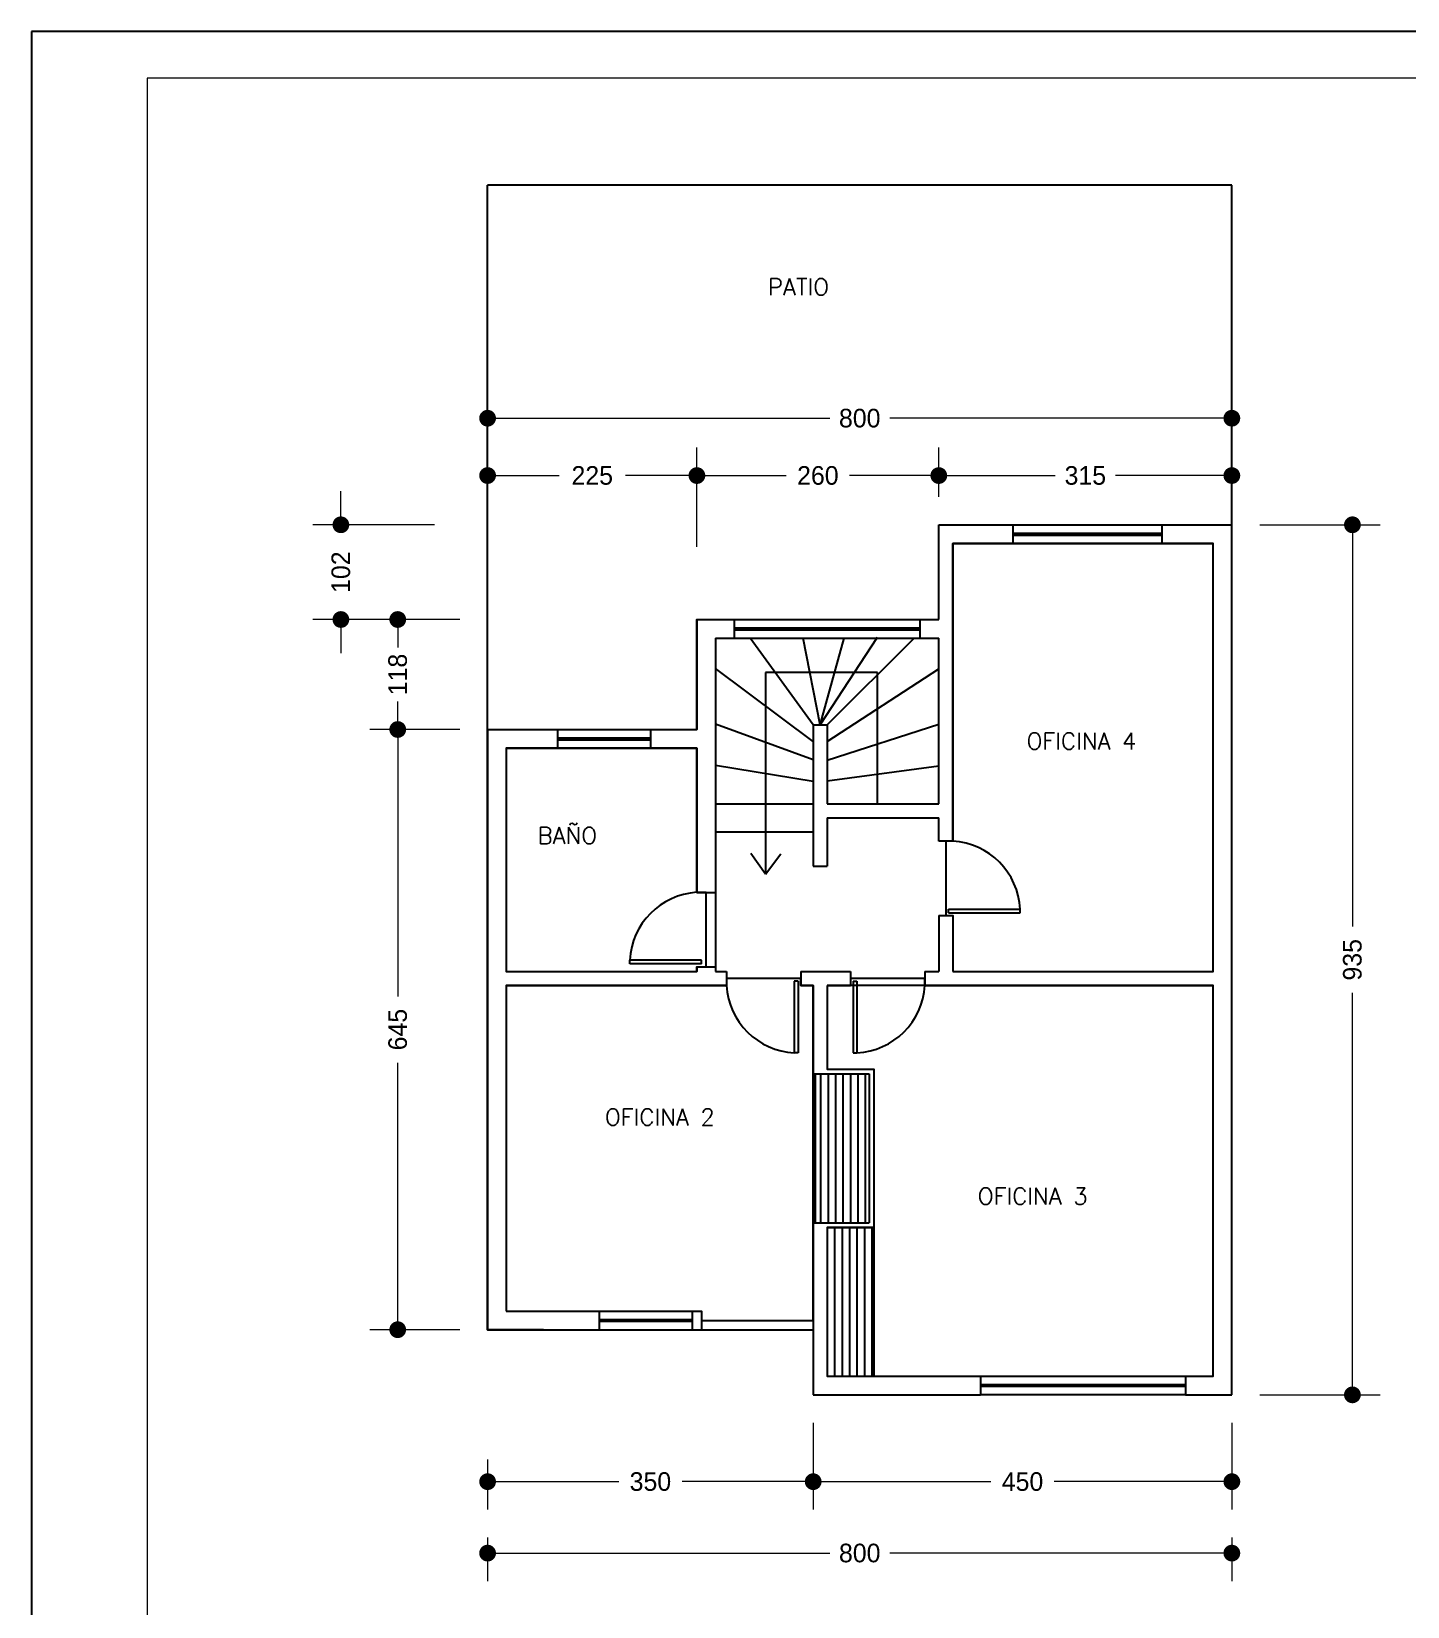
# Model space of a CAD drawing. Header units: millimetres. Extents: x 16 to 499, y 22 to 82.
# Drawn here: x 138.33 to 167.91, y 47.78 to 81.63 of the extents above; entities that cross this region are included whole.
import ezdxf

# ---------------------------------------------------------------- set-up
doc = ezdxf.new("R2010")
doc.units = ezdxf.units.MM
doc.layers.get('DEFPOINTS').update_dxf_attribs({"color": 52})
doc.layers.add('08', color=8, linetype='Continuous')
doc.layers.add('MUROS', color=7, linetype='Continuous', lineweight=18)
doc.styles.add('ROMANS', font='romans.shx', dxfattribs={"width": 0.9})
doc.dimstyles.get("Standard").update_dxf_attribs({"dimtxt": 0.2, "dimasz": 0.18, "dimexe": 0.3, "dimexo": 0.3, "dimgap": 0.09, "dimtad": 0, "dimdec": 0, "dimlfac": 100, "dimzin": 0, "dimdsep": 46, "dimtxsty": 'Standard', "dimblk": 'DOT', "dimcen": 0, "dimclrd": 2, "dimclre": 2, "dimclrt": 1, "dimadec": 0, "dimazin": 0, "dimtfac": 1, "dimtdec": 0, "dimtix": 1, "dimtofl": 0, "dimtmove": 0, "dimatfit": 0, "dimfxl": 1, "dimtolj": 1, "dimtzin": 0, "dimlwd": 5, "dimlwe": 5, "dimarcsym": 0})

# ---------------------------------------------------------------- blocks, each defined once
blk = doc.blocks.new('_Dot')
at = {"color": 0, "linetype": 'ByBlock', "lineweight": -2}
blk.add_line((-0.5, 0), (-1, 0), dxfattribs=at)
at = {"color": 0, "linetype": 'ByBlock', "lineweight": 40, "const_width": 0.5}
blk.add_lwpolyline([(-0.25, 0, 1), (0.25, 0, 1)], format="xyb", close=True, dxfattribs=at)
blk = doc.blocks.new('*D46')
at = {"color": 2, "lineweight": 5, "transparency": 16777216}
for p, q in [((238.862, 122.778), (237.896, 122.778)), ((238.196, 122.598), (238.196, 119.91)), ((238.196, 116.508), (238.196, 119.197)), ((238.862, 116.328), (237.896, 116.328))]:
    blk.add_line(p, q, dxfattribs=at)
at = {"layer": 'DEFPOINTS', "color": 0, "transparency": 16777216}
for p in [(238.196, 122.778), (239.162, 122.778), (239.162, 116.328)]:
    blk.add_point(p, dxfattribs=at)
at = {"color": 2, "lineweight": 5, "transparency": 16777216, "xscale": 0.18, "yscale": 0.18, "zscale": 0.18}
for p, rotation in [((238.196, 122.778), 90), ((238.196, 116.328), 270)]:
    blk.add_blockref('_Dot', p, dxfattribs=dict(at, rotation=rotation))
at = {"color": 1, "transparency": 16777216, "insert": (238.196, 119.553), "char_height": 0.2, "attachment_point": 5, "rotation": 90}
blk.add_mtext('\\A1;645', dxfattribs=at)
blk = doc.blocks.new('*D54')
at = {"color": 2, "lineweight": 5, "transparency": 16777216}
for p, q in [((239.162, 114.934), (239.162, 114.395)), ((242.662, 114.934), (242.662, 114.395)), ((239.342, 114.695), (240.572, 114.695)), ((242.482, 114.695), (241.252, 114.695))]:
    blk.add_line(p, q, dxfattribs=at)
at = {"layer": 'DEFPOINTS', "color": 0, "transparency": 16777216}
for p in [(239.162, 115.234), (242.662, 115.234), (242.662, 114.695)]:
    blk.add_point(p, dxfattribs=at)
at = {"color": 2, "lineweight": 5, "transparency": 16777216, "xscale": 0.18, "yscale": 0.18, "zscale": 0.18, "rotation": 180}
blk.add_blockref('_Dot', (239.162, 114.695), dxfattribs=at)
at = {"color": 2, "lineweight": 5, "transparency": 16777216, "xscale": 0.18, "yscale": 0.18, "zscale": 0.18}
blk.add_blockref('_Dot', (242.662, 114.695), dxfattribs=at)
at = {"color": 1, "transparency": 16777216, "insert": (240.912, 114.695), "char_height": 0.2, "attachment_point": 5}
blk.add_mtext('\\A1;350', dxfattribs=at)
blk = doc.blocks.new('*D47')
at = {"color": 2, "lineweight": 5, "transparency": 16777216}
for p, q in [((242.662, 115.328), (242.662, 114.395)), ((247.162, 115.328), (247.162, 114.395)), ((242.842, 114.695), (244.572, 114.695)), ((246.982, 114.695), (245.252, 114.695))]:
    blk.add_line(p, q, dxfattribs=at)
at = {"layer": 'DEFPOINTS', "color": 0, "transparency": 16777216}
for p in [(242.662, 115.628), (247.162, 115.628), (247.162, 114.695)]:
    blk.add_point(p, dxfattribs=at)
at = {"color": 2, "lineweight": 5, "transparency": 16777216, "xscale": 0.18, "yscale": 0.18, "zscale": 0.18, "rotation": 180}
blk.add_blockref('_Dot', (242.662, 114.695), dxfattribs=at)
at = {"color": 2, "lineweight": 5, "transparency": 16777216, "xscale": 0.18, "yscale": 0.18, "zscale": 0.18}
blk.add_blockref('_Dot', (247.162, 114.695), dxfattribs=at)
at = {"color": 1, "transparency": 16777216, "insert": (244.912, 114.695), "char_height": 0.2, "attachment_point": 5}
blk.add_mtext('\\A1;450', dxfattribs=at)
blk = doc.blocks.new('*D55')
at = {"color": 2, "lineweight": 5, "transparency": 16777216}
for p, q in [((239.162, 114.095), (239.162, 113.627)), ((247.162, 114.095), (247.162, 113.627)), ((239.342, 113.927), (242.839, 113.927)), ((246.982, 113.927), (243.485, 113.927))]:
    blk.add_line(p, q, dxfattribs=at)
at = {"layer": 'DEFPOINTS', "color": 0, "transparency": 16777216}
for p in [(239.162, 114.395), (247.162, 114.395), (247.162, 113.927)]:
    blk.add_point(p, dxfattribs=at)
at = {"color": 2, "lineweight": 5, "transparency": 16777216, "xscale": 0.18, "yscale": 0.18, "zscale": 0.18, "rotation": 180}
blk.add_blockref('_Dot', (239.162, 113.927), dxfattribs=at)
at = {"color": 2, "lineweight": 5, "transparency": 16777216, "xscale": 0.18, "yscale": 0.18, "zscale": 0.18}
blk.add_blockref('_Dot', (247.162, 113.927), dxfattribs=at)
at = {"color": 1, "transparency": 16777216, "insert": (243.162, 113.927), "char_height": 0.2, "attachment_point": 5}
blk.add_mtext('\\A1;800', dxfattribs=at)
blk = doc.blocks.new('*D48')
at = {"color": 2, "lineweight": 5, "transparency": 16777216}
for p, q in [((247.462, 124.978), (248.758, 124.978)), ((248.458, 124.798), (248.458, 120.66)), ((248.458, 115.808), (248.458, 119.947)), ((247.462, 115.628), (248.758, 115.628))]:
    blk.add_line(p, q, dxfattribs=at)
at = {"layer": 'DEFPOINTS', "color": 0, "transparency": 16777216}
for p in [(247.162, 124.978), (248.458, 124.978), (247.162, 115.628)]:
    blk.add_point(p, dxfattribs=at)
at = {"color": 2, "lineweight": 5, "transparency": 16777216, "xscale": 0.18, "yscale": 0.18, "zscale": 0.18}
for p, rotation in [((248.458, 124.978), 90), ((248.458, 115.628), 270)]:
    blk.add_blockref('_Dot', p, dxfattribs=dict(at, rotation=rotation))
at = {"color": 1, "transparency": 16777216, "insert": (248.458, 120.303), "char_height": 0.2, "attachment_point": 5, "rotation": 90}
blk.add_mtext('\\A1;935', dxfattribs=at)
blk = doc.blocks.new('*D49')
at = {"color": 2, "lineweight": 5, "transparency": 16777216}
for p, q in [((244.012, 125.278), (244.012, 125.807)), ((247.162, 125.278), (247.162, 125.807)), ((244.192, 125.507), (245.264, 125.507)), ((246.982, 125.507), (245.91, 125.507))]:
    blk.add_line(p, q, dxfattribs=at)
at = {"layer": 'DEFPOINTS', "color": 0, "transparency": 16777216}
for p in [(247.162, 125.507), (244.012, 124.978), (247.162, 124.978)]:
    blk.add_point(p, dxfattribs=at)
at = {"color": 2, "lineweight": 5, "transparency": 16777216, "xscale": 0.18, "yscale": 0.18, "zscale": 0.18, "rotation": 180}
blk.add_blockref('_Dot', (244.012, 125.507), dxfattribs=at)
at = {"color": 2, "lineweight": 5, "transparency": 16777216, "xscale": 0.18, "yscale": 0.18, "zscale": 0.18}
blk.add_blockref('_Dot', (247.162, 125.507), dxfattribs=at)
at = {"color": 1, "transparency": 16777216, "insert": (245.587, 125.507), "char_height": 0.2, "attachment_point": 5}
blk.add_mtext('\\A1;315', dxfattribs=at)
blk = doc.blocks.new('*D56')
at = {"color": 2, "lineweight": 5, "transparency": 16777216}
for p, q in [((239.162, 124.742), (239.162, 125.807)), ((241.412, 124.742), (241.412, 125.807)), ((239.342, 125.507), (239.93, 125.507)), ((241.232, 125.507), (240.644, 125.507))]:
    blk.add_line(p, q, dxfattribs=at)
at = {"layer": 'DEFPOINTS', "color": 0, "transparency": 16777216}
for p in [(241.412, 125.507), (239.162, 124.442), (241.412, 124.442)]:
    blk.add_point(p, dxfattribs=at)
at = {"color": 2, "lineweight": 5, "transparency": 16777216, "xscale": 0.18, "yscale": 0.18, "zscale": 0.18, "rotation": 180}
blk.add_blockref('_Dot', (239.162, 125.507), dxfattribs=at)
at = {"color": 2, "lineweight": 5, "transparency": 16777216, "xscale": 0.18, "yscale": 0.18, "zscale": 0.18}
blk.add_blockref('_Dot', (241.412, 125.507), dxfattribs=at)
at = {"color": 1, "transparency": 16777216, "insert": (240.287, 125.507), "char_height": 0.2, "attachment_point": 5}
blk.add_mtext('\\A1;225', dxfattribs=at)
blk = doc.blocks.new('*D57')
at = {"color": 2, "lineweight": 5, "transparency": 16777216}
for p, q in [((241.412, 125.333), (241.412, 125.807)), ((244.012, 125.333), (244.012, 125.807)), ((241.592, 125.507), (242.372, 125.507)), ((243.832, 125.507), (243.052, 125.507))]:
    blk.add_line(p, q, dxfattribs=at)
at = {"layer": 'DEFPOINTS', "color": 0, "transparency": 16777216}
for p in [(241.412, 125.507), (241.412, 125.033), (244.012, 125.033)]:
    blk.add_point(p, dxfattribs=at)
at = {"color": 2, "lineweight": 5, "transparency": 16777216, "xscale": 0.18, "yscale": 0.18, "zscale": 0.18, "rotation": 180}
blk.add_blockref('_Dot', (241.412, 125.507), dxfattribs=at)
at = {"color": 2, "lineweight": 5, "transparency": 16777216, "xscale": 0.18, "yscale": 0.18, "zscale": 0.18}
blk.add_blockref('_Dot', (244.012, 125.507), dxfattribs=at)
at = {"color": 1, "transparency": 16777216, "insert": (242.712, 125.507), "char_height": 0.2, "attachment_point": 5}
blk.add_mtext('\\A1;260', dxfattribs=at)
blk = doc.blocks.new('*D58')
at = {"color": 2, "lineweight": 5, "transparency": 16777216}
for p, q in [((239.162, 126.107), (239.162, 126.423)), ((247.162, 126.107), (247.162, 126.423)), ((239.342, 126.123), (242.839, 126.123)), ((246.982, 126.123), (243.485, 126.123))]:
    blk.add_line(p, q, dxfattribs=at)
at = {"layer": 'DEFPOINTS', "color": 0, "transparency": 16777216}
for p in [(247.162, 126.123), (239.162, 125.807), (247.162, 125.807)]:
    blk.add_point(p, dxfattribs=at)
at = {"color": 2, "lineweight": 5, "transparency": 16777216, "xscale": 0.18, "yscale": 0.18, "zscale": 0.18, "rotation": 180}
blk.add_blockref('_Dot', (239.162, 126.123), dxfattribs=at)
at = {"color": 2, "lineweight": 5, "transparency": 16777216, "xscale": 0.18, "yscale": 0.18, "zscale": 0.18}
blk.add_blockref('_Dot', (247.162, 126.123), dxfattribs=at)
at = {"color": 1, "transparency": 16777216, "insert": (243.162, 126.123), "char_height": 0.2, "attachment_point": 5}
blk.add_mtext('\\A1;800', dxfattribs=at)
blk = doc.blocks.new('*D59')
at = {"color": 2, "lineweight": 5, "transparency": 16777216}
for p, q in [((237.585, 125.158), (237.585, 125.338)), ((238.593, 124.978), (237.285, 124.978)), ((238.593, 123.96), (237.285, 123.96)), ((237.585, 123.78), (237.585, 123.6))]:
    blk.add_line(p, q, dxfattribs=at)
at = {"layer": 'DEFPOINTS', "color": 0, "transparency": 16777216}
for p in [(237.585, 124.978), (238.893, 124.978), (238.893, 123.96)]:
    blk.add_point(p, dxfattribs=at)
at = {"color": 2, "lineweight": 5, "transparency": 16777216, "xscale": 0.18, "yscale": 0.18, "zscale": 0.18}
for p, rotation in [((237.585, 124.978), 270), ((237.585, 123.96), 90)]:
    blk.add_blockref('_Dot', p, dxfattribs=dict(at, rotation=rotation))
at = {"color": 1, "transparency": 16777216, "insert": (237.585, 124.469), "char_height": 0.2, "attachment_point": 5, "rotation": 90}
blk.add_mtext('\\A1;102', dxfattribs=at)
blk = doc.blocks.new('*D60')
at = {"color": 2, "lineweight": 5, "transparency": 16777216}
for p, q in [((238.862, 123.96), (237.896, 123.96)), ((238.196, 123.78), (238.196, 123.659)), ((238.196, 122.958), (238.196, 123.079)), ((238.862, 122.778), (237.896, 122.778))]:
    blk.add_line(p, q, dxfattribs=at)
at = {"layer": 'DEFPOINTS', "color": 0, "transparency": 16777216}
for p in [(238.196, 123.96), (239.162, 123.96), (239.162, 122.778)]:
    blk.add_point(p, dxfattribs=at)
at = {"color": 2, "lineweight": 5, "transparency": 16777216, "xscale": 0.18, "yscale": 0.18, "zscale": 0.18}
for p, rotation in [((238.196, 123.96), 90), ((238.196, 122.778), 270)]:
    blk.add_blockref('_Dot', p, dxfattribs=dict(at, rotation=rotation))
at = {"color": 1, "transparency": 16777216, "insert": (238.196, 123.369), "char_height": 0.2, "attachment_point": 5, "rotation": 90}
blk.add_mtext('\\A1;118', dxfattribs=at)
blk = doc.blocks.new('PLANTA SEGUNDO NIVEL')
at = {"color": 1}
for p, q in [((247.162, 128.628), (239.162, 128.628)), ((239.162, 122.778), (239.162, 128.628)), ((247.162, 124.978), (247.162, 128.628)), ((244.812, 124.888), (246.412, 124.888)), ((244.812, 124.868), (246.412, 124.868)), ((241.812, 123.87), (243.812, 123.87)), ((241.812, 123.85), (243.812, 123.85)), ((242.662, 122.828), (241.985, 123.76)), ((242.737, 122.828), (242.555, 123.76)), ((242.737, 122.828), (243.352, 123.769)), ((242.737, 122.828), (242.994, 123.76)), ((242.812, 122.828), (243.746, 123.76)), ((242.662, 122.649), (241.612, 123.435)), ((242.812, 122.649), (244.012, 123.43)), ((242.662, 122.452), (241.612, 122.835)), ((242.812, 122.45), (244.012, 122.835)), ((239.912, 122.688), (240.912, 122.688)), ((239.912, 122.668), (240.912, 122.668)), ((242.662, 122.221), (241.612, 122.392)), ((242.812, 122.227), (244.012, 122.388)), ((241.612, 121.978), (242.662, 121.978)), ((241.612, 121.678), (242.662, 121.678)), ((241.612, 121.028), (241.612, 120.228)), ((244.117, 120.848), (244.887, 120.848)), ((244.117, 120.808), (244.117, 120.848)), ((244.117, 120.808), (244.887, 120.808)), ((244.887, 120.808), (244.887, 120.848)), ((241.46, 120.299), (240.69, 120.299)), ((240.69, 120.259), (240.69, 120.299)), ((241.46, 120.259), (240.69, 120.259)), ((241.46, 120.259), (241.46, 120.299)), ((242.459, 120.073), (242.459, 119.303)), ((242.499, 120.073), (242.459, 120.073)), ((242.499, 120.073), (242.499, 119.303)), ((243.092, 120.073), (243.092, 119.303)), ((243.092, 120.073), (243.132, 120.073)), ((243.132, 120.073), (243.132, 119.303)), ((242.499, 119.303), (242.459, 119.303)), ((243.092, 119.303), (243.132, 119.303)), ((242.662, 119.078), (242.662, 117.478)), ((242.682, 119.078), (242.682, 117.478)), ((243.292, 117.428), (243.292, 115.828)), ((243.312, 117.428), (243.312, 115.828)), ((240.362, 116.438), (241.362, 116.438)), ((240.362, 116.418), (241.362, 116.418)), ((241.462, 116.328), (242.662, 116.328)), ((244.462, 115.738), (246.662, 115.738)), ((246.662, 115.718), (244.462, 115.718))]:
    blk.add_line(p, q, dxfattribs=at)
at = {"color": 2}
for p, q in [((244.012, 124.978), (244.812, 124.978)), ((244.012, 123.96), (244.012, 124.978)), ((244.812, 124.778), (244.812, 124.978)), ((246.412, 124.978), (247.162, 124.978)), ((246.412, 124.778), (246.412, 124.978)), ((247.162, 115.628), (247.162, 124.978)), ((244.162, 121.578), (244.162, 124.778)), ((244.162, 124.778), (244.812, 124.778)), ((246.412, 124.778), (246.962, 124.778)), ((246.962, 120.178), (246.962, 124.778)), ((241.412, 123.96), (241.812, 123.96)), ((241.412, 123.96), (241.412, 123.301)), ((241.412, 123.96), (241.412, 122.778)), ((241.812, 123.96), (241.812, 123.76)), ((243.812, 123.76), (243.812, 123.96)), ((241.612, 123.76), (241.812, 123.76)), ((241.612, 123.76), (241.612, 123.256)), ((241.612, 123.76), (241.612, 121.028)), ((243.812, 123.76), (244.012, 123.76)), ((244.012, 121.978), (244.012, 123.76)), ((239.162, 122.778), (239.162, 116.328)), ((239.162, 122.778), (239.912, 122.778)), ((239.912, 122.778), (239.912, 122.578)), ((240.912, 122.778), (241.412, 122.778)), ((240.912, 122.778), (240.912, 122.578)), ((242.662, 122.828), (242.662, 121.308)), ((242.662, 122.828), (242.812, 122.828)), ((242.812, 122.828), (242.812, 121.978)), ((239.362, 122.578), (239.362, 120.178)), ((239.362, 122.578), (239.912, 122.578)), ((240.912, 122.578), (241.412, 122.578)), ((241.412, 122.578), (241.412, 121.028)), ((242.812, 121.978), (244.012, 121.978)), ((242.812, 121.828), (244.012, 121.828)), ((242.812, 121.828), (242.812, 121.308)), ((244.012, 121.578), (244.012, 121.828)), ((244.162, 121.578), (244.012, 121.578)), ((242.662, 121.308), (242.812, 121.308)), ((241.412, 121.028), (241.612, 121.028)), ((244.012, 120.778), (244.012, 120.178)), ((244.012, 120.778), (244.162, 120.778)), ((244.162, 120.778), (244.162, 120.178)), ((239.362, 120.178), (241.412, 120.178)), ((241.412, 120.228), (241.612, 120.228)), ((241.412, 120.228), (241.412, 120.178)), ((241.612, 120.228), (241.612, 120.178)), ((241.612, 120.178), (241.73, 120.178)), ((241.73, 120.178), (241.73, 120.028)), ((242.53, 120.178), (243.062, 120.178)), ((242.53, 120.178), (242.53, 120.028)), ((243.062, 120.178), (243.062, 120.028)), ((243.862, 120.178), (244.012, 120.178)), ((243.862, 120.178), (243.862, 120.028)), ((244.162, 120.178), (246.962, 120.178)), ((239.362, 120.028), (241.73, 120.028)), ((239.362, 120.028), (239.362, 116.528)), ((242.53, 120.028), (242.662, 120.028)), ((242.662, 120.028), (242.662, 119.078)), ((242.812, 120.028), (242.812, 119.128)), ((242.812, 120.028), (243.062, 120.028)), ((243.862, 120.028), (246.962, 120.028)), ((246.962, 115.828), (246.962, 120.028)), ((242.662, 117.478), (242.662, 115.628)), ((242.812, 117.428), (242.812, 115.828)), ((239.362, 116.528), (240.362, 116.528)), ((240.362, 116.528), (240.362, 116.328)), ((239.162, 116.328), (240.362, 116.328)), ((242.812, 115.828), (244.462, 115.828)), ((244.462, 115.828), (244.462, 115.628)), ((246.662, 115.828), (246.962, 115.828)), ((246.662, 115.828), (246.662, 115.628)), ((242.662, 115.628), (244.462, 115.628)), ((246.662, 115.628), (247.162, 115.628))]:
    blk.add_line(p, q, dxfattribs=at)
at = {"color": 6}
for p, q in [((244.812, 124.978), (246.412, 124.978)), ((244.812, 124.778), (246.412, 124.778)), ((241.812, 123.96), (243.812, 123.96)), ((241.812, 123.76), (243.812, 123.76)), ((242.148, 123.391), (242.148, 121.224)), ((243.352, 123.391), (242.148, 123.391)), ((243.352, 121.978), (243.352, 123.391)), ((239.912, 122.778), (240.912, 122.778)), ((239.912, 122.578), (240.912, 122.578)), ((242.148, 121.224), (241.99, 121.446)), ((242.148, 121.224), (242.314, 121.443)), ((242.742, 119.078), (242.742, 117.478)), ((242.822, 119.078), (242.822, 117.478)), ((242.902, 119.078), (242.902, 117.478)), ((242.982, 119.078), (242.982, 117.478)), ((243.062, 119.078), (243.062, 117.478)), ((243.142, 119.078), (243.142, 117.478)), ((243.222, 119.078), (243.222, 117.478)), ((242.892, 117.428), (242.892, 115.828)), ((242.972, 117.428), (242.972, 115.828)), ((243.052, 117.428), (243.052, 115.828)), ((243.132, 117.428), (243.132, 115.828)), ((243.212, 117.428), (243.212, 115.828)), ((240.362, 116.528), (241.362, 116.528)), ((240.362, 116.328), (241.362, 116.328)), ((244.462, 115.828), (246.662, 115.828)), ((246.662, 115.628), (244.462, 115.628))]:
    blk.add_line(p, q, dxfattribs=at)
at = {"color": 3}
for p, q in [((242.662, 119.078), (243.262, 119.078)), ((242.812, 119.128), (243.312, 119.128)), ((243.262, 119.078), (243.262, 117.478)), ((243.312, 119.128), (243.312, 117.428)), ((242.662, 117.478), (243.262, 117.478)), ((242.812, 117.428), (243.312, 117.428)), ((241.362, 116.528), (241.362, 116.328)), ((241.362, 116.528), (241.462, 116.528)), ((241.462, 116.528), (241.462, 116.328)), ((241.362, 116.328), (241.462, 116.328))]:
    blk.add_line(p, q, dxfattribs=at)
for points in [[(244.162, 120.178), (246.962, 120.178), (246.962, 124.778), (244.162, 124.778), (244.162, 121.578), (244.087, 121.578), (244.087, 120.778), (244.162, 120.778), (244.162, 120.178)], [(239.762, 116.328), (239.162, 116.328), (239.162, 122.778), (241.412, 122.778), (241.412, 123.96)], [(241.412, 123.301), (241.412, 123.96), (244.012, 123.96)], [(241.512, 120.228), (241.512, 121.028), (241.412, 121.028), (241.412, 122.578), (239.362, 122.578), (239.362, 120.178), (241.412, 120.178), (241.412, 120.228), (241.512, 120.228)], [(239.362, 116.528), (241.462, 116.528), (241.462, 116.428), (242.662, 116.428), (242.662, 120.028), (242.53, 120.028), (242.53, 120.103), (241.73, 120.103), (241.73, 120.028), (239.362, 120.028), (239.362, 116.528)], [(242.812, 120.028), (242.812, 119.128), (243.312, 119.128), (243.312, 115.828), (246.962, 115.828), (246.962, 120.028), (243.862, 120.028), (243.862, 120.103), (243.062, 120.103), (243.062, 120.028), (242.812, 120.028)], [(242.812, 120.028), (242.812, 119.128), (243.262, 119.128), (243.312, 119.128), (243.312, 117.428), (242.812, 117.428), (242.812, 115.828), (246.962, 115.828), (246.962, 120.028), (242.812, 120.028)]]:
    blk.add_lwpolyline(points)
at = {"color": 6}
for centre, start, end in [((244.117, 120.808), 2.9737, 86.6553), ((241.46, 120.259), 93.5783, 177.0263), ((242.499, 120.073), 183.3447, 267.0263), ((243.092, 120.073), 272.9737, 356.6553)]:
    blk.add_arc(centre, 0.771, start, end, dxfattribs=at)
at = {"color": 3, "style": 'ROMANS'}
for s, p in [('PATIO', (242.176, 127.444)), ('OFICINA 4', (244.956, 122.564)), ('BAÑO', (239.699, 121.548)), ('OFICINA 2', (240.424, 118.523)), ('OFICINA 3', (244.431, 117.673))]:
    blk.add_text(s, height=0.18, dxfattribs=at).set_placement(p)
for base, p1, p2, picture, middle in [((247.162, 126.123), (239.162, 125.807), (247.162, 125.807), '*D58', (243.162, 126.123)), ((241.412, 125.507), (239.162, 124.442), (241.412, 124.442), '*D56', (240.287, 125.507)), ((241.412, 125.507), (244.012, 125.033), (241.412, 125.033), '*D57', (242.712, 125.507)), ((247.162, 125.507), (244.012, 124.978), (247.162, 124.978), '*D49', (245.587, 125.507)), ((247.162, 114.695), (242.662, 115.628), (247.162, 115.628), '*D47', (244.912, 114.695)), ((242.662, 114.695), (239.162, 115.234), (242.662, 115.234), '*D54', (240.912, 114.695)), ((247.162, 113.927), (239.162, 114.395), (247.162, 114.395), '*D55', (243.162, 113.927))]:
    dim = blk.add_linear_dim(base=base, p1=p1, p2=p2, dimstyle='Standard')
    dim.commit()
    dim.dimension.update_dxf_attribs({"geometry": picture, "text_midpoint": middle})
at = {"color": 240, "true_color": 0xed1f24}
for base, p1, p2, picture, middle in [((237.585, 124.978), (238.893, 123.96), (238.893, 124.978), '*D59', (237.585, 124.469)), ((238.196, 123.96), (239.162, 122.778), (239.162, 123.96), '*D60', (238.196, 123.369))]:
    dim = blk.add_linear_dim(base=base, p1=p1, p2=p2, angle=90, dimstyle='Standard', dxfattribs=at)
    dim.commit()
    dim.dimension.update_dxf_attribs({"geometry": picture, "text_midpoint": middle})
for base, p1, p2, picture, middle in [((248.458, 124.978), (247.162, 115.628), (247.162, 124.978), '*D48', (248.458, 120.303)), ((238.196, 122.778), (239.162, 116.328), (239.162, 122.778), '*D46', (238.196, 119.553))]:
    dim = blk.add_linear_dim(base=base, p1=p1, p2=p2, angle=90, dimstyle='Standard')
    dim.commit()
    dim.dimension.update_dxf_attribs({"geometry": picture, "text_midpoint": middle})

msp = doc.modelspace()

# ---------------------------------------------------------------- linework, layer by layer
at = {"layer": '08', "linetype": 'Continuous'}
msp.add_lwpolyline([(138.329, 81.63), (138.329, 22.23), (255.731, 22.23), (255.731, 81.63), (138.329, 81.63)], dxfattribs=at)
at = {"layer": 'MUROS', "color": 4, "linetype": 'Continuous', "lineweight": 0}
msp.add_lwpolyline([(140.814, 80.63), (140.814, 23.23), (254.483, 23.23), (254.483, 80.63)], close=True, dxfattribs=at)

# ---------------------------------------------------------------- block references
at = {"xscale": 2, "yscale": 2, "zscale": 2}
msp.add_blockref('PLANTA SEGUNDO NIVEL', (-330.19, -178.928), dxfattribs=at)

doc.saveas('drawing.dxf')
